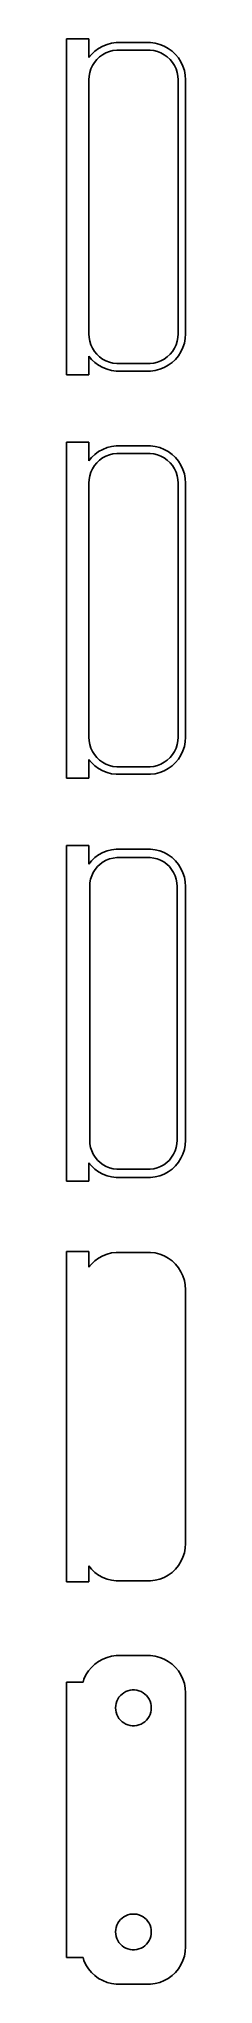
# Model space of a CAD drawing. Header units: metres. Extents: x -9 to 7, y 194 to 454.
import ezdxf

# ---------------------------------------------------------------- set-up
doc = ezdxf.new("R2010")
doc.units = ezdxf.units.M

msp = doc.modelspace()

# ---------------------------------------------------------------- linework, layer by layer
for p, q in [((-6, 454.49), (-9, 454.49)), ((-9, 454.49), (-9, 409.51)), ((-6, 451.993), (-6, 454.49)), ((-4.12889, 453.524), (-4.67912, 453.222)), ((-3.54507, 453.755), (-4.12889, 453.524)), ((-2.9369, 453.911), (-3.54507, 453.755)), ((-2.31395, 453.99), (-2.9369, 453.911)), ((2.31395, 453.99), (-2.31395, 453.99)), ((2.9369, 453.911), (2.31395, 453.99)), ((3.54507, 453.755), (2.9369, 453.911)), ((4.12889, 453.524), (3.54507, 453.755)), ((4.67912, 453.222), (4.12889, 453.524)), ((-5.64484, 452.423), (-6, 451.993)), ((-5.7191, 450.472), (-5.50522, 450.927)), ((-5.18712, 452.853), (-5.64484, 452.423)), ((-5.50522, 450.927), (-5.23605, 451.351)), ((-5.23605, 451.351), (-4.91586, 451.738)), ((-4.67912, 453.222), (-5.18712, 452.853)), ((-4.91586, 451.738), (-4.54968, 452.082)), ((-4.54968, 452.082), (-4.1433, 452.377)), ((-4.1433, 452.377), (-3.70311, 452.619)), ((-3.70311, 452.619), (-3.23605, 452.804)), ((-3.23605, 452.804), (-2.74951, 452.929)), ((-2.74951, 452.929), (-2.25116, 452.992)), ((-2.25116, 452.992), (2.25116, 452.992)), ((2.25116, 452.992), (2.74951, 452.929)), ((2.74951, 452.929), (3.23605, 452.804)), ((3.23605, 452.804), (3.70311, 452.619)), ((3.70311, 452.619), (4.1433, 452.377)), ((4.1433, 452.377), (4.54968, 452.082)), ((4.54968, 452.082), (4.91586, 451.738)), ((5.18712, 452.853), (4.67912, 453.222)), ((4.91586, 451.738), (5.23605, 451.351)), ((5.64484, 452.423), (5.18712, 452.853)), ((5.23605, 451.351), (5.50522, 450.927)), ((5.50522, 450.927), (5.7191, 450.472)), ((6.04507, 451.939), (5.64484, 452.423)), ((6.38153, 451.409), (6.04507, 451.939)), ((6.64888, 450.841), (6.38153, 451.409)), ((6.84291, 450.243), (6.64888, 450.841)), ((-6, 449), (-5.96844, 449.501)), ((-6, 415), (-6, 449)), ((-5.96844, 449.501), (-5.87433, 449.995)), ((-5.87433, 449.995), (-5.7191, 450.472)), ((5.7191, 450.472), (5.87433, 449.995)), ((5.87433, 449.995), (5.96844, 449.501)), ((5.96844, 449.501), (6, 449)), ((6, 449), (6, 415)), ((6.96057, 449.627), (6.84291, 450.243)), ((7, 449), (6.96057, 449.627)), ((7, 415), (7, 449)), ((-5.96844, 414.499), (-6, 415)), ((-5.87433, 414.005), (-5.96844, 414.499)), ((5.96844, 414.499), (5.87433, 414.005)), ((6, 415), (5.96844, 414.499)), ((6.84291, 413.757), (6.96057, 414.373)), ((6.96057, 414.373), (7, 415)), ((-6, 412.007), (-5.64484, 411.577)), ((-6, 409.51), (-6, 412.007)), ((-5.7191, 413.528), (-5.87433, 414.005)), ((-5.50522, 413.073), (-5.7191, 413.528)), ((-5.64484, 411.577), (-5.18712, 411.147)), ((-5.23605, 412.649), (-5.50522, 413.073)), ((-4.91586, 412.262), (-5.23605, 412.649)), ((-4.54968, 411.918), (-4.91586, 412.262)), ((-4.1433, 411.623), (-4.54968, 411.918)), ((-3.70311, 411.381), (-4.1433, 411.623)), ((4.1433, 411.623), (3.70311, 411.381)), ((4.54968, 411.918), (4.1433, 411.623)), ((4.91586, 412.262), (4.54968, 411.918)), ((5.23605, 412.649), (4.91586, 412.262)), ((5.18712, 411.147), (5.64484, 411.577)), ((5.50522, 413.073), (5.23605, 412.649)), ((5.7191, 413.528), (5.50522, 413.073)), ((5.64484, 411.577), (6.04507, 412.061)), ((5.87433, 414.005), (5.7191, 413.528)), ((6.04507, 412.061), (6.38153, 412.591)), ((6.38153, 412.591), (6.64888, 413.159)), ((6.64888, 413.159), (6.84291, 413.757)), ((-9, 409.51), (-6, 409.51)), ((-5.18712, 411.147), (-4.67912, 410.778)), ((-4.67912, 410.778), (-4.12889, 410.476)), ((-4.12889, 410.476), (-3.54507, 410.245)), ((-3.23605, 411.196), (-3.70311, 411.381)), ((-3.54507, 410.245), (-2.9369, 410.089)), ((-2.74951, 411.071), (-3.23605, 411.196)), ((-2.9369, 410.089), (-2.31395, 410.01)), ((-2.25116, 411.008), (-2.74951, 411.071)), ((-2.31395, 410.01), (2.31395, 410.01)), ((2.25116, 411.008), (-2.25116, 411.008)), ((2.74951, 411.071), (2.25116, 411.008)), ((2.31395, 410.01), (2.9369, 410.089)), ((3.23605, 411.196), (2.74951, 411.071)), ((2.9369, 410.089), (3.54507, 410.245)), ((3.70311, 411.381), (3.23605, 411.196)), ((3.54507, 410.245), (4.12889, 410.476)), ((4.12889, 410.476), (4.67912, 410.778)), ((4.67912, 410.778), (5.18712, 411.147)), ((-6, 400.49), (-9, 400.49)), ((-9, 400.49), (-9, 355.51)), ((-6, 397.993), (-6, 400.49)), ((-5.18712, 398.853), (-5.64484, 398.423)), ((-4.67912, 399.222), (-5.18712, 398.853)), ((-4.12889, 399.524), (-4.67912, 399.222)), ((-4.1433, 398.377), (-3.70311, 398.619)), ((-3.54507, 399.755), (-4.12889, 399.524)), ((-3.70311, 398.619), (-3.23605, 398.804)), ((-2.9369, 399.911), (-3.54507, 399.755)), ((-3.23605, 398.804), (-2.74951, 398.929)), ((-2.31395, 399.99), (-2.9369, 399.911)), ((-2.74951, 398.929), (-2.25116, 398.992)), ((2.31395, 399.99), (-2.31395, 399.99)), ((-2.25116, 398.992), (2.25116, 398.992)), ((2.25116, 398.992), (2.74951, 398.929)), ((2.9369, 399.911), (2.31395, 399.99)), ((2.74951, 398.929), (3.23605, 398.804)), ((3.54507, 399.755), (2.9369, 399.911)), ((3.23605, 398.804), (3.70311, 398.619)), ((4.12889, 399.524), (3.54507, 399.755)), ((3.70311, 398.619), (4.1433, 398.377)), ((4.67912, 399.222), (4.12889, 399.524)), ((5.18712, 398.853), (4.67912, 399.222)), ((5.64484, 398.423), (5.18712, 398.853)), ((-5.64484, 398.423), (-6, 397.993)), ((-5.96844, 395.501), (-5.87433, 395.995)), ((-5.87433, 395.995), (-5.7191, 396.472)), ((-5.7191, 396.472), (-5.50522, 396.927)), ((-5.50522, 396.927), (-5.23605, 397.351)), ((-5.23605, 397.351), (-4.91586, 397.738)), ((-4.91586, 397.738), (-4.54968, 398.082)), ((-4.54968, 398.082), (-4.1433, 398.377)), ((4.1433, 398.377), (4.54968, 398.082)), ((4.54968, 398.082), (4.91586, 397.738)), ((4.91586, 397.738), (5.23605, 397.351)), ((5.23605, 397.351), (5.50522, 396.927)), ((5.50522, 396.927), (5.7191, 396.472)), ((6.04507, 397.939), (5.64484, 398.423)), ((5.7191, 396.472), (5.87433, 395.995)), ((5.87433, 395.995), (5.96844, 395.501)), ((6.38153, 397.409), (6.04507, 397.939)), ((6.64888, 396.841), (6.38153, 397.409)), ((6.84291, 396.243), (6.64888, 396.841)), ((6.96057, 395.627), (6.84291, 396.243)), ((-6, 395), (-5.96844, 395.501)), ((-6, 361), (-6, 395)), ((5.96844, 395.501), (6, 395)), ((6, 395), (6, 361)), ((7, 395), (6.96057, 395.627)), ((7, 361), (7, 395)), ((-5.96844, 360.499), (-6, 361)), ((-5.87433, 360.005), (-5.96844, 360.499)), ((-5.7191, 359.528), (-5.87433, 360.005)), ((-5.50522, 359.073), (-5.7191, 359.528)), ((5.7191, 359.528), (5.50522, 359.073)), ((5.87433, 360.005), (5.7191, 359.528)), ((5.96844, 360.499), (5.87433, 360.005)), ((6, 361), (5.96844, 360.499)), ((6.64888, 359.159), (6.84291, 359.757)), ((6.84291, 359.757), (6.96057, 360.373)), ((6.96057, 360.373), (7, 361)), ((-6, 358.007), (-5.64484, 357.577)), ((-6, 355.51), (-6, 358.007)), ((-5.64484, 357.577), (-5.18712, 357.147)), ((-5.23605, 358.649), (-5.50522, 359.073)), ((-4.91586, 358.262), (-5.23605, 358.649)), ((-5.18712, 357.147), (-4.67912, 356.778)), ((-4.54968, 357.918), (-4.91586, 358.262)), ((-4.1433, 357.623), (-4.54968, 357.918)), ((-3.70311, 357.381), (-4.1433, 357.623)), ((-3.23605, 357.196), (-3.70311, 357.381)), ((-2.74951, 357.071), (-3.23605, 357.196)), ((-2.25116, 357.008), (-2.74951, 357.071)), ((2.25116, 357.008), (-2.25116, 357.008)), ((2.74951, 357.071), (2.25116, 357.008)), ((3.23605, 357.196), (2.74951, 357.071)), ((3.70311, 357.381), (3.23605, 357.196)), ((4.1433, 357.623), (3.70311, 357.381)), ((4.54968, 357.918), (4.1433, 357.623)), ((4.91586, 358.262), (4.54968, 357.918)), ((4.67912, 356.778), (5.18712, 357.147)), ((5.23605, 358.649), (4.91586, 358.262)), ((5.18712, 357.147), (5.64484, 357.577)), ((5.50522, 359.073), (5.23605, 358.649)), ((5.64484, 357.577), (6.04507, 358.061)), ((6.04507, 358.061), (6.38153, 358.591)), ((6.38153, 358.591), (6.64888, 359.159)), ((-9, 355.51), (-6, 355.51)), ((-4.67912, 356.778), (-4.12889, 356.476)), ((-4.12889, 356.476), (-3.54507, 356.245)), ((-3.54507, 356.245), (-2.9369, 356.089)), ((-2.9369, 356.089), (-2.31395, 356.01)), ((-2.31395, 356.01), (2.31395, 356.01)), ((2.31395, 356.01), (2.9369, 356.089)), ((2.9369, 356.089), (3.54507, 356.245)), ((3.54507, 356.245), (4.12889, 356.476)), ((4.12889, 356.476), (4.67912, 356.778)), ((-6, 346.49), (-9, 346.49)), ((-9, 346.49), (-9, 301.51)), ((-6, 343.993), (-6, 346.49)), ((-5.64484, 344.423), (-6, 343.993)), ((-5.18712, 344.853), (-5.64484, 344.423)), ((-4.67912, 345.222), (-5.18712, 344.853)), ((-4.82301, 343.651), (-4.46851, 343.984)), ((-4.12889, 345.524), (-4.67912, 345.222)), ((-4.46851, 343.984), (-4.07506, 344.27)), ((-3.54507, 345.755), (-4.12889, 345.524)), ((-4.07506, 344.27), (-3.64888, 344.504)), ((-3.64888, 344.504), (-3.1967, 344.683)), ((-2.9369, 345.911), (-3.54507, 345.755)), ((-3.1967, 344.683), (-2.72565, 344.804)), ((-2.31395, 345.99), (-2.9369, 345.911)), ((-2.72565, 344.804), (-2.24316, 344.865)), ((2.31395, 345.99), (-2.31395, 345.99)), ((-2.24316, 344.865), (2.24316, 344.865)), ((2.24316, 344.865), (2.72565, 344.804)), ((2.9369, 345.911), (2.31395, 345.99)), ((2.72565, 344.804), (3.1967, 344.683)), ((3.54507, 345.755), (2.9369, 345.911)), ((3.1967, 344.683), (3.64888, 344.504)), ((4.12889, 345.524), (3.54507, 345.755)), ((3.64888, 344.504), (4.07506, 344.27)), ((4.07506, 344.27), (4.46851, 343.984)), ((4.67912, 345.222), (4.12889, 345.524)), ((4.46851, 343.984), (4.82301, 343.651)), ((5.18712, 344.853), (4.67912, 345.222)), ((5.64484, 344.423), (5.18712, 344.853)), ((6.04507, 343.939), (5.64484, 344.423)), ((6.38153, 343.409), (6.04507, 343.939)), ((-5.87262, 341), (-5.84209, 341.485)), ((-5.84209, 341.485), (-5.75096, 341.963)), ((-5.75096, 341.963), (-5.60068, 342.426)), ((-5.60068, 342.426), (-5.3936, 342.866)), ((-5.3936, 342.866), (-5.13301, 343.276)), ((-5.13301, 343.276), (-4.82301, 343.651)), ((4.82301, 343.651), (5.13301, 343.276)), ((5.13301, 343.276), (5.3936, 342.866)), ((5.3936, 342.866), (5.60068, 342.426)), ((5.60068, 342.426), (5.75096, 341.963)), ((5.75096, 341.963), (5.84209, 341.485)), ((5.84209, 341.485), (5.87262, 341)), ((6.64888, 342.841), (6.38153, 343.409)), ((6.84291, 342.243), (6.64888, 342.841)), ((6.96057, 341.627), (6.84291, 342.243)), ((7, 341), (6.96057, 341.627)), ((-5.87262, 307), (-5.87262, 341)), ((5.87262, 341), (5.87262, 307)), ((7, 307), (7, 341)), ((-5.84209, 306.515), (-5.87262, 307)), ((-5.75096, 306.037), (-5.84209, 306.515)), ((-5.60068, 305.574), (-5.75096, 306.037)), ((-5.3936, 305.134), (-5.60068, 305.574)), ((-5.13301, 304.724), (-5.3936, 305.134)), ((5.3936, 305.134), (5.13301, 304.724)), ((5.60068, 305.574), (5.3936, 305.134)), ((5.75096, 306.037), (5.60068, 305.574)), ((5.84209, 306.515), (5.75096, 306.037)), ((5.87262, 307), (5.84209, 306.515)), ((6.38153, 304.591), (6.64888, 305.159)), ((6.64888, 305.159), (6.84291, 305.757)), ((6.84291, 305.757), (6.96057, 306.373)), ((6.96057, 306.373), (7, 307)), ((-6, 304.007), (-5.64484, 303.577)), ((-6, 301.51), (-6, 304.007)), ((-5.64484, 303.577), (-5.18712, 303.147)), ((-5.18712, 303.147), (-4.67912, 302.778)), ((-4.82301, 304.349), (-5.13301, 304.724)), ((-4.46851, 304.016), (-4.82301, 304.349)), ((-4.67912, 302.778), (-4.12889, 302.476)), ((-4.07506, 303.73), (-4.46851, 304.016)), ((-4.12889, 302.476), (-3.54507, 302.245)), ((-3.64888, 303.496), (-4.07506, 303.73)), ((-3.1967, 303.317), (-3.64888, 303.496)), ((-3.54507, 302.245), (-2.9369, 302.089)), ((-2.72565, 303.196), (-3.1967, 303.317)), ((-2.24316, 303.135), (-2.72565, 303.196)), ((2.24316, 303.135), (-2.24316, 303.135)), ((2.72565, 303.196), (2.24316, 303.135)), ((3.1967, 303.317), (2.72565, 303.196)), ((2.9369, 302.089), (3.54507, 302.245)), ((3.64888, 303.496), (3.1967, 303.317)), ((3.54507, 302.245), (4.12889, 302.476)), ((4.07506, 303.73), (3.64888, 303.496)), ((4.46851, 304.016), (4.07506, 303.73)), ((4.12889, 302.476), (4.67912, 302.778)), ((4.82301, 304.349), (4.46851, 304.016)), ((4.67912, 302.778), (5.18712, 303.147)), ((5.13301, 304.724), (4.82301, 304.349)), ((5.18712, 303.147), (5.64484, 303.577)), ((5.64484, 303.577), (6.04507, 304.061)), ((6.04507, 304.061), (6.38153, 304.591)), ((-9, 301.51), (-6, 301.51)), ((-2.9369, 302.089), (-2.31395, 302.01)), ((-2.31395, 302.01), (2.31395, 302.01)), ((2.31395, 302.01), (2.9369, 302.089)), ((-6, 292.115), (-9, 292.115)), ((-9, 292.115), (-9, 247.885)), ((-6, 289.993), (-6, 292.115)), ((-3.54507, 291.755), (-4.12889, 291.524)), ((-2.9369, 291.911), (-3.54507, 291.755)), ((-2.31395, 291.99), (-2.9369, 291.911)), ((2.31395, 291.99), (-2.31395, 291.99)), ((2.9369, 291.911), (2.31395, 291.99)), ((3.54507, 291.755), (2.9369, 291.911)), ((4.12889, 291.524), (3.54507, 291.755)), ((-5.64484, 290.423), (-6, 289.993)), ((-5.18712, 290.853), (-5.64484, 290.423)), ((-4.67912, 291.222), (-5.18712, 290.853)), ((-4.12889, 291.524), (-4.67912, 291.222)), ((4.67912, 291.222), (4.12889, 291.524)), ((5.18712, 290.853), (4.67912, 291.222)), ((5.64484, 290.423), (5.18712, 290.853)), ((6.04507, 289.939), (5.64484, 290.423)), ((6.38153, 289.409), (6.04507, 289.939)), ((6.64888, 288.841), (6.38153, 289.409)), ((6.84291, 288.243), (6.64888, 288.841)), ((6.96057, 287.627), (6.84291, 288.243)), ((7, 287), (6.96057, 287.627)), ((7, 253), (7, 287)), ((6.96057, 252.373), (7, 253)), ((5.64484, 249.577), (6.04507, 250.061)), ((6.04507, 250.061), (6.38153, 250.591)), ((6.38153, 250.591), (6.64888, 251.159)), ((6.64888, 251.159), (6.84291, 251.757)), ((6.84291, 251.757), (6.96057, 252.373)), ((-9, 247.885), (-6, 247.885)), ((-6, 250.007), (-5.64484, 249.577)), ((-6, 247.885), (-6, 250.007)), ((-5.64484, 249.577), (-5.18712, 249.147)), ((-5.18712, 249.147), (-4.67912, 248.778)), ((-4.67912, 248.778), (-4.12889, 248.476)), ((-4.12889, 248.476), (-3.54507, 248.245)), ((-3.54507, 248.245), (-2.9369, 248.089)), ((-2.9369, 248.089), (-2.31395, 248.01)), ((-2.31395, 248.01), (2.31395, 248.01)), ((2.31395, 248.01), (2.9369, 248.089)), ((2.9369, 248.089), (3.54507, 248.245)), ((3.54507, 248.245), (4.12889, 248.476)), ((4.12889, 248.476), (4.67912, 248.778)), ((4.67912, 248.778), (5.18712, 249.147)), ((5.18712, 249.147), (5.64484, 249.577)), ((-4.67912, 237.222), (-5.18712, 236.853)), ((-4.12889, 237.524), (-4.67912, 237.222)), ((-3.54507, 237.755), (-4.12889, 237.524)), ((-2.9369, 237.911), (-3.54507, 237.755)), ((-2.31395, 237.99), (-2.9369, 237.911)), ((2.31395, 237.99), (-2.31395, 237.99)), ((2.9369, 237.911), (2.31395, 237.99)), ((3.54507, 237.755), (2.9369, 237.911)), ((4.12889, 237.524), (3.54507, 237.755)), ((4.67912, 237.222), (4.12889, 237.524)), ((5.18712, 236.853), (4.67912, 237.222)), ((-6.77768, 234.444), (-9, 234.444)), ((-9, 234.444), (-9, 197.556)), ((-6.64888, 234.841), (-6.77768, 234.444)), ((-6.38153, 235.409), (-6.64888, 234.841)), ((-6.04507, 235.939), (-6.38153, 235.409)), ((-5.64484, 236.423), (-6.04507, 235.939)), ((-5.18712, 236.853), (-5.64484, 236.423)), ((5.64484, 236.423), (5.18712, 236.853)), ((6.04507, 235.939), (5.64484, 236.423)), ((6.38153, 235.409), (6.04507, 235.939)), ((6.64888, 234.841), (6.38153, 235.409)), ((6.84291, 234.243), (6.64888, 234.841)), ((-2.32458, 231.597), (-2.23146, 231.883)), ((-2.23146, 231.883), (-2.10313, 232.156)), ((-2.10313, 232.156), (-1.94164, 232.411)), ((-1.94164, 232.411), (-1.74951, 232.643)), ((-1.74951, 232.643), (-1.52982, 232.849)), ((-1.52982, 232.849), (-1.28598, 233.026)), ((-1.28598, 233.026), (-1.02187, 233.172)), ((-1.02187, 233.172), (-0.741638, 233.283)), ((-0.741638, 233.283), (-0.449707, 233.357)), ((-0.449707, 233.357), (-0.150696, 233.395)), ((-0.150696, 233.395), (0.150696, 233.395)), ((0.150696, 233.395), (0.449707, 233.357)), ((0.449707, 233.357), (0.741638, 233.283)), ((0.741638, 233.283), (1.02187, 233.172)), ((1.02187, 233.172), (1.28598, 233.026)), ((1.28598, 233.026), (1.52982, 232.849)), ((1.52982, 232.849), (1.74951, 232.643)), ((1.74951, 232.643), (1.94164, 232.411)), ((1.94164, 232.411), (2.10313, 232.156)), ((2.10313, 232.156), (2.23146, 231.883)), ((2.23146, 231.883), (2.32458, 231.597)), ((6.96057, 233.627), (6.84291, 234.243)), ((7, 233), (6.96057, 233.627)), ((7, 199), (7, 233)), ((-2.39999, 231), (-2.38107, 231.301)), ((-2.38107, 230.699), (-2.39999, 231)), ((-2.38107, 231.301), (-2.32458, 231.597)), ((-2.32458, 230.403), (-2.38107, 230.699)), ((-2.23146, 230.117), (-2.32458, 230.403)), ((-2.10313, 229.844), (-2.23146, 230.117)), ((-1.94164, 229.589), (-2.10313, 229.844)), ((-1.74951, 229.357), (-1.94164, 229.589)), ((-1.52982, 229.151), (-1.74951, 229.357)), ((1.74951, 229.357), (1.52982, 229.151)), ((1.94164, 229.589), (1.74951, 229.357)), ((2.10313, 229.844), (1.94164, 229.589)), ((2.23146, 230.117), (2.10313, 229.844)), ((2.32458, 230.403), (2.23146, 230.117)), ((2.32458, 231.597), (2.38107, 231.301)), ((2.38107, 230.699), (2.32458, 230.403)), ((2.38107, 231.301), (2.39999, 231)), ((2.39999, 231), (2.38107, 230.699)), ((-1.28598, 228.974), (-1.52982, 229.151)), ((-1.02187, 228.828), (-1.28598, 228.974)), ((-0.741638, 228.717), (-1.02187, 228.828)), ((-0.449707, 228.643), (-0.741638, 228.717)), ((-0.150696, 228.605), (-0.449707, 228.643)), ((0.150696, 228.605), (-0.150696, 228.605)), ((0.449707, 228.643), (0.150696, 228.605)), ((0.741638, 228.717), (0.449707, 228.643)), ((1.02187, 228.828), (0.741638, 228.717)), ((1.28598, 228.974), (1.02187, 228.828)), ((1.52982, 229.151), (1.28598, 228.974)), ((-1.02187, 203.172), (-0.741638, 203.283)), ((-0.741638, 203.283), (-0.449707, 203.357)), ((-0.449707, 203.357), (-0.150696, 203.395)), ((-0.150696, 203.395), (0.150696, 203.395)), ((0.150696, 203.395), (0.449707, 203.357)), ((0.449707, 203.357), (0.741638, 203.283)), ((0.741638, 203.283), (1.02187, 203.172)), ((-2.39999, 201), (-2.38107, 201.301)), ((-2.38107, 200.699), (-2.39999, 201)), ((-2.38107, 201.301), (-2.32458, 201.597)), ((-2.32458, 200.403), (-2.38107, 200.699)), ((-2.32458, 201.597), (-2.23146, 201.883)), ((-2.23146, 201.883), (-2.10313, 202.156)), ((-2.10313, 202.156), (-1.94164, 202.411)), ((-1.94164, 202.411), (-1.74951, 202.643)), ((-1.74951, 202.643), (-1.52982, 202.849)), ((-1.52982, 202.849), (-1.28598, 203.026)), ((-1.28598, 203.026), (-1.02187, 203.172)), ((1.02187, 203.172), (1.28598, 203.026)), ((1.28598, 203.026), (1.52982, 202.849)), ((1.52982, 202.849), (1.74951, 202.643)), ((1.74951, 202.643), (1.94164, 202.411)), ((1.94164, 202.411), (2.10313, 202.156)), ((2.10313, 202.156), (2.23146, 201.883)), ((2.23146, 201.883), (2.32458, 201.597)), ((2.32458, 201.597), (2.38107, 201.301)), ((2.38107, 200.699), (2.32458, 200.403)), ((2.38107, 201.301), (2.39999, 201)), ((2.39999, 201), (2.38107, 200.699)), ((-2.23146, 200.117), (-2.32458, 200.403)), ((-2.10313, 199.844), (-2.23146, 200.117)), ((-1.94164, 199.589), (-2.10313, 199.844)), ((-1.74951, 199.357), (-1.94164, 199.589)), ((-1.52982, 199.151), (-1.74951, 199.357)), ((-1.28598, 198.974), (-1.52982, 199.151)), ((-1.02187, 198.828), (-1.28598, 198.974)), ((-0.741638, 198.717), (-1.02187, 198.828)), ((-0.449707, 198.643), (-0.741638, 198.717)), ((-0.150696, 198.605), (-0.449707, 198.643)), ((0.150696, 198.605), (-0.150696, 198.605)), ((0.449707, 198.643), (0.150696, 198.605)), ((0.741638, 198.717), (0.449707, 198.643)), ((1.02187, 198.828), (0.741638, 198.717)), ((1.28598, 198.974), (1.02187, 198.828)), ((1.52982, 199.151), (1.28598, 198.974)), ((1.74951, 199.357), (1.52982, 199.151)), ((1.94164, 199.589), (1.74951, 199.357)), ((2.10313, 199.844), (1.94164, 199.589)), ((2.23146, 200.117), (2.10313, 199.844)), ((2.32458, 200.403), (2.23146, 200.117)), ((6.84291, 197.757), (6.96057, 198.373)), ((6.96057, 198.373), (7, 199)), ((-9, 197.556), (-6.77768, 197.556)), ((-6.77768, 197.556), (-6.64888, 197.159)), ((-6.64888, 197.159), (-6.38153, 196.591)), ((-6.38153, 196.591), (-6.04507, 196.061)), ((-6.04507, 196.061), (-5.64484, 195.577)), ((-5.64484, 195.577), (-5.18712, 195.147)), ((5.18712, 195.147), (5.64484, 195.577)), ((5.64484, 195.577), (6.04507, 196.061)), ((6.04507, 196.061), (6.38153, 196.591)), ((6.38153, 196.591), (6.64888, 197.159)), ((6.64888, 197.159), (6.84291, 197.757)), ((-5.18712, 195.147), (-4.67912, 194.778)), ((-4.67912, 194.778), (-4.12889, 194.476)), ((-4.12889, 194.476), (-3.54507, 194.245)), ((-3.54507, 194.245), (-2.9369, 194.089)), ((-2.9369, 194.089), (-2.31395, 194.01)), ((-2.31395, 194.01), (2.31395, 194.01)), ((2.31395, 194.01), (2.9369, 194.089)), ((2.9369, 194.089), (3.54507, 194.245)), ((3.54507, 194.245), (4.12889, 194.476)), ((4.12889, 194.476), (4.67912, 194.778)), ((4.67912, 194.778), (5.18712, 195.147))]:
    msp.add_line(p, q)

doc.saveas('drawing.dxf')
